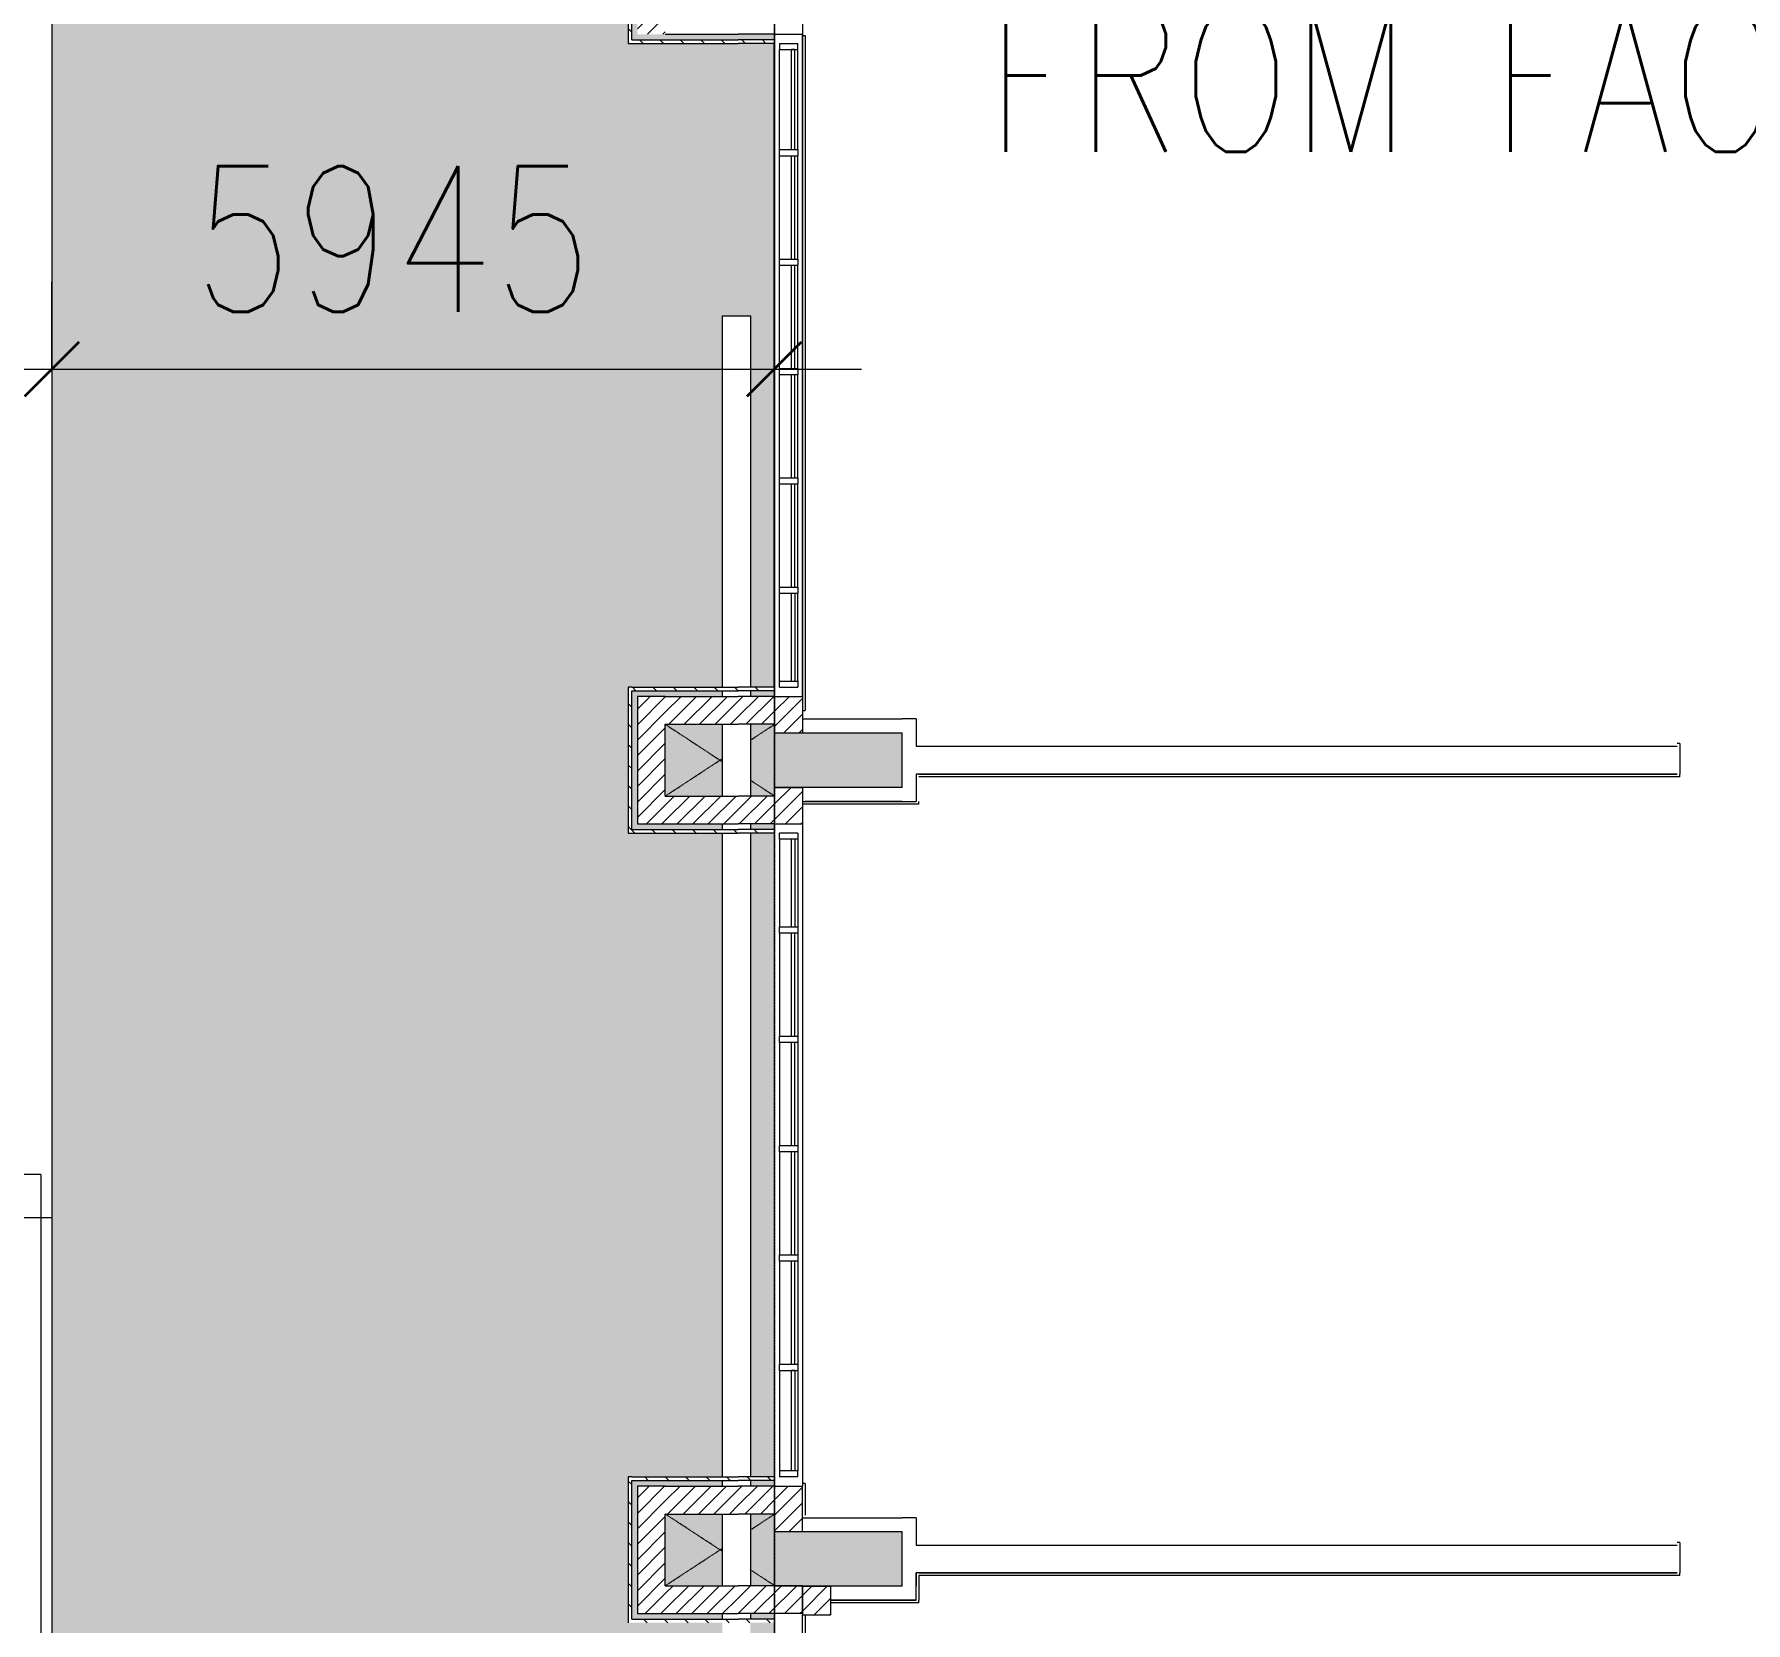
# Model space of a CAD drawing. Header units: millimetres. Extents: x -106145 to 154907, y -84585 to 152038.
# Drawn here: x 83294 to 97384, y 109505 to 122580 of the extents above; entities that cross this region are included whole.
import ezdxf

# ---------------------------------------------------------------- set-up
doc = ezdxf.new("R2010")
doc.units = ezdxf.units.MM
for name, pattern in [('Cut Out Line', [2, 1, -1]), ('Cut Out Line _2_', [2, 1, -1]), ('Hidden', [7.14375, 4.7625, -2.38125])]:
    doc.linetypes.add(name, pattern=pattern)
for name, color, linetype, lineweight in [('A-ANNO-DIMS', 7, 'Continuous', 9), ('A-ANNO-DIMS-300', 7, 'Continuous', 9), ('A-DETL-HDLN', 7, 'Hidden', 5), ('A-FLOR', 7, 'Continuous', 5), ('A-FLOR-PATT', 7, 'Continuous', 5), ('A-GLAZ-CURT', 7, 'Continuous', 5), ('A-GLAZ-CWMG', 7, 'Continuous', 5), ('A-WALL', 7, 'Continuous', 5), ('A-WALL-PATT', 7, 'Continuous', 5), ('S-COLS', 7, 'Continuous', 5)]:
    doc.layers.add(name, color=color, linetype=linetype, lineweight=lineweight)
doc.layers.add('A-DETL', color=7, linetype='Continuous', lineweight=5, true_color=0x00a600)
doc.styles.add('RomanS', font='romans__.ttf', dxfattribs={"width": 0.8, "height": 1200})
doc.dimstyles.new('Diagonal_-_4_mm_RomanS', dxfattribs={"dimscale": 304.8, "dimtxt": 1219.023462, "dimasz": 1.476378, "dimexe": 0.984252, "dimexo": 0.0625, "dimgap": 0.19685, "dimtad": 1, "dimdec": 0, "dimzin": 0, "dimdsep": 46, "dimtxsty": 'RomanS', "dimblk1": 'OBLIQUE', "dimblk2": 'OBLIQUE', "dimsah": 1, "dimcen": 0.09, "dimdle": 2.362205, "dimazin": 0, "dimtfac": 1, "dimtdec": 4, "dimtix": 1, "dimtmove": 0, "dimatfit": 3, "dimfxl": 2.362205, "dimfxlon": 1, "dimtvp": 1, "dimtolj": 1, "dimtzin": 0, "dimarcsym": 2})
doc.dimstyles.new('Diagonal_-_4_mm_RomanS_1', dxfattribs={"dimscale": 304.8, "dimtxt": 1219.023462, "dimasz": 1.476378, "dimexe": 0.984252, "dimexo": 0.0625, "dimgap": 0.19685, "dimtad": 1, "dimdec": 0, "dimzin": 0, "dimdsep": 46, "dimtxsty": 'RomanS', "dimblk1": 'OBLIQUE', "dimblk2": 'OBLIQUE', "dimsah": 1, "dimcen": 0.09, "dimdle": 2.362205, "dimazin": 0, "dimtfac": 1, "dimtdec": 4, "dimtix": 1, "dimtmove": 1, "dimatfit": 3, "dimfxl": 2.362205, "dimfxlon": 1, "dimtvp": 1, "dimtolj": 1, "dimtzin": 0, "dimarcsym": 2})
pattern_1 = [(45, (0, 0), (-63.63961, 63.63961), [])]
pattern_2 = [(315, (0, 0), (84.18955, 84.18955), [])]
pattern_3 = [(315, (0, 0), (84.190255, 84.190255), [])]

# ---------------------------------------------------------------- blocks, each defined once
blk = doc.blocks.new('Walls 12 - Walls 5-13810227-Site Plan -MAIN')
at = {"layer": 'A-WALL-PATT', "true_color": 0xd4d4d4}
h = blk.add_hatch(dxfattribs=at)
h.set_pattern_fill('FP_14', color=254, style=0, pattern_type=2)
h.set_pattern_definition([(45, (0, 0), (-169.70563, 169.70563), [])])
h.paths.add_polyline_path([(102798, 110145), (102799, 110145), (102799, 110255), (102798, 110256)], flags=0)
h.paths.add_polyline_path([(103619, 122879), (103619, 122880), (102799, 122880), (102799, 123330), (102798, 123331), (102798, 122879)], flags=0)
h.paths.add_polyline_path([(103619, 129284), (103619, 129285), (102799, 129285), (102798, 129284)], flags=0)
h.paths.add_polyline_path([(96093, 129284), (97145, 129284), (97144, 129285), (96094, 129285), (96093, 129505)], flags=0)
at = {"layer": 'A-WALL', "color": 254, "lineweight": 18, "true_color": 0xdddddd}
for p, q in [((102798, 129735), (102798, 129284)), ((102799, 129285), (102799, 129735)), ((96094, 129505), (96093, 129505)), ((96093, 129284), (96093, 129505)), ((96094, 129285), (96094, 129505)), ((97144, 129285), (97144, 129505)), ((97144, 129505), (97145, 129505)), ((97145, 129284), (97145, 129505)), ((96093, 129284), (97145, 129284)), ((97144, 129285), (96094, 129285)), ((102798, 129284), (103619, 129284)), ((103619, 129285), (102799, 129285)), ((103619, 129285), (103619, 129284)), ((103619, 123331), (102798, 123331)), ((102798, 123331), (102798, 122879)), ((102799, 122880), (102799, 123330)), ((102799, 123330), (103619, 123330)), ((103619, 123330), (103619, 123331)), ((102798, 122879), (103619, 122879)), ((103619, 122880), (102799, 122880)), ((103619, 122880), (103619, 122879)), ((103619, 110256), (102798, 110256)), ((102798, 110256), (102798, 110145)), ((102799, 110255), (103619, 110255)), ((102799, 110255), (102799, 110145)), ((103619, 110255), (103619, 110256)), ((102798, 110145), (102799, 110145))]:
    blk.add_line(p, q, dxfattribs=at)
blk = doc.blocks.new('System Panel - Glazed-15710486-Site Plan -MAIN')
at = {"layer": 'A-GLAZ-CURT', "color": 254, "lineweight": 9, "true_color": 0xdddddd}
for p, q in [((-413, -25), (413, -25)), ((-413, -50), (-413, -25)), ((413, -50), (-413, -50)), ((413, -50), (413, -25))]:
    blk.add_line(p, q, dxfattribs=at)
blk = doc.blocks.new('System Panel - Glazed-15710439-Site Plan -MAIN')
at = {"layer": 'A-GLAZ-CURT', "color": 254, "lineweight": 9, "true_color": 0xdddddd}
for p, q in [((-425, -24.5), (425, -24.5)), ((-425, -49.5), (-425, -24.5)), ((425, -49.5), (-425, -49.5)), ((425, -49.5), (425, -24.5))]:
    blk.add_line(p, q, dxfattribs=at)
blk = doc.blocks.new('System Panel - Glazed-15710513-Site Plan -MAIN')
at = {"layer": 'A-GLAZ-CURT', "color": 254, "lineweight": 9, "true_color": 0xdddddd}
for p, q in [((-362, -25), (362, -25)), ((-362, -50), (-362, -25)), ((362, -50), (-362, -50)), ((362, -50), (362, -25))]:
    blk.add_line(p, q, dxfattribs=at)
blk = doc.blocks.new('Rectangular Mullion - 50 x 150mm-15710267-Site Plan -MAIN')
at = {"layer": 'A-GLAZ-CWMG', "color": 254, "true_color": 0xdddddd}
for p, q in [((89429, 111580), (89429, 110755)), ((89579, 111580), (89579, 110755))]:
    blk.add_line(p, q, dxfattribs=at)
blk = doc.blocks.new('Rectangular Mullion - 50 x 150mm-15710316-Site Plan -MAIN')
at = {"layer": 'A-GLAZ-CWMG', "color": 254, "true_color": 0xdddddd}
for p, q in [((89429, 114280), (89429, 113430)), ((89579, 114280), (89579, 113430))]:
    blk.add_line(p, q, dxfattribs=at)
blk = doc.blocks.new('Rectangular Mullion - 50 x 150mm-15710317-Site Plan -MAIN')
at = {"layer": 'A-GLAZ-CWMG', "color": 254, "true_color": 0xdddddd}
for p, q in [((89429, 115955), (89429, 115230)), ((89579, 115955), (89579, 115230))]:
    blk.add_line(p, q, dxfattribs=at)
blk = doc.blocks.new('Rectangular Mullion - 50 x 150mm-15606836-Site Plan -MAIN')
at = {"layer": 'A-GLAZ-CWMG', "color": 254, "lineweight": 18, "true_color": 0xdddddd}
for p, q in [((0, 75), (-50, 75)), ((-50, 75), (-50, -75)), ((0, 75), (0, -75)), ((-50, -75), (0, -75))]:
    blk.add_line(p, q, dxfattribs=at)
blk = doc.blocks.new('Rectangular Mullion - 50 x 150mm-15606837-Site Plan -MAIN')
at = {"layer": 'A-GLAZ-CWMG', "color": 254, "lineweight": 18, "true_color": 0xdddddd}
for p, q in [((0, 75), (-50, 75)), ((-50, 75), (-50, -75)), ((0, 75), (0, -75)), ((-50, -75), (0, -75))]:
    blk.add_line(p, q, dxfattribs=at)
blk = doc.blocks.new('Rectangular Mullion - 50 x 150mm-15606833-Site Plan -MAIN')
at = {"layer": 'A-GLAZ-CWMG', "color": 254, "lineweight": 18, "true_color": 0xdddddd}
for p, q in [((25, 75), (-25, 75)), ((-25, 75), (-25, -75)), ((25, 75), (25, -75)), ((-25, -75), (25, -75))]:
    blk.add_line(p, q, dxfattribs=at)
blk = doc.blocks.new('System Panel - Glazed-15680609-Site Plan -MAIN')
at = {"layer": 'A-GLAZ-CURT', "color": 254, "lineweight": 9, "true_color": 0xdddddd}
for p, q in [((-413, 49), (413, 49)), ((-413, 24), (-413, 49)), ((413, 24), (-413, 24)), ((413, 24), (413, 49))]:
    blk.add_line(p, q, dxfattribs=at)
blk = doc.blocks.new('System Panel - Glazed-15680610-Site Plan -MAIN')
at = {"layer": 'A-GLAZ-CURT', "color": 254, "lineweight": 9, "true_color": 0xdddddd}
for p, q in [((-425, 49.5), (425, 49.5)), ((-425, 24.5), (-425, 49.5)), ((425, 24.5), (-425, 24.5)), ((425, 24.5), (425, 49.5))]:
    blk.add_line(p, q, dxfattribs=at)
blk = doc.blocks.new('Rectangular Mullion - 50 x 150mm-V36-Site Plan -MAIN')
at = {"layer": 'A-GLAZ-CWMG', "color": 254, "true_color": 0xdddddd}
for p, q in [((89429, 121630), (89429, 122455)), ((89579, 121630), (89579, 122455))]:
    blk.add_line(p, q, dxfattribs=at)
blk = doc.blocks.new('Rectangular Mullion - 50 x 150mm-15680352-Site Plan -MAIN')
at = {"layer": 'A-GLAZ-CWMG', "color": 254, "true_color": 0xdddddd}
for p, q in [((89429, 120730), (89429, 121580)), ((89579, 120730), (89579, 121580))]:
    blk.add_line(p, q, dxfattribs=at)
blk = doc.blocks.new('Rectangular Mullion - 50 x 150mm-15605376-Site Plan -MAIN')
at = {"layer": 'A-GLAZ-CWMG', "color": 254, "lineweight": 18, "true_color": 0xdddddd}
for p, q in [((0, 75), (-50, 75)), ((-50, 75), (-50, -75)), ((0, 75), (0, -75)), ((-50, -75), (0, -75))]:
    blk.add_line(p, q, dxfattribs=at)
blk = doc.blocks.new('Rectangular Mullion - 50 x 150mm-15605377-Site Plan -MAIN')
at = {"layer": 'A-GLAZ-CWMG', "color": 254, "lineweight": 18, "true_color": 0xdddddd}
for p, q in [((0, 75), (-50, 75)), ((-50, 75), (-50, -75)), ((0, 75), (0, -75)), ((-50, -75), (0, -75))]:
    blk.add_line(p, q, dxfattribs=at)
blk = doc.blocks.new('Rectangular Mullion - 50 x 150mm-15605373-Site Plan -MAIN')
at = {"layer": 'A-GLAZ-CWMG', "color": 254, "lineweight": 18, "true_color": 0xdddddd}
for p, q in [((25, 75), (-25, 75)), ((-25, 75), (-25, -75)), ((25, 75), (25, -75)), ((-25, -75), (25, -75))]:
    blk.add_line(p, q, dxfattribs=at)
blk = doc.blocks.new('System Panel - Glazed-15680611-Site Plan -MAIN')
at = {"layer": 'A-GLAZ-CURT', "color": 254, "lineweight": 9, "true_color": 0xdddddd}
for p, q in [((-362, 50), (362, 50)), ((-362, 25), (-362, 50)), ((362, 25), (-362, 25)), ((362, 25), (362, 50))]:
    blk.add_line(p, q, dxfattribs=at)
blk = doc.blocks.new('Rectangular Mullion - 50 x 150mm-15680453-Site Plan -MAIN')
at = {"layer": 'A-GLAZ-CWMG', "color": 254, "true_color": 0xdddddd}
for p, q in [((89429, 117255), (89429, 117980)), ((89579, 117255), (89579, 117980))]:
    blk.add_line(p, q, dxfattribs=at)
blk = doc.blocks.new('MM-HOSPITAL BLOCK-C_2022_11_01_Facade reworking_rvt-1-Site Plan -MAIN')
at = {"layer": 'A-WALL-PATT', "true_color": 0xaaaaaa}
h = blk.add_hatch(dxfattribs=at)
h.set_pattern_fill('FP_10', color=253, style=0, pattern_type=2)
h.set_pattern_definition(pattern_1)
h.paths.add_polyline_path([(88489, 16605), (88489, 18390), (88259, 18390), (88259, 16605)], flags=0)
h.paths.add_polyline_path([(88259, 25270), (88489, 25270), (88489, 26320), (88259, 26320)], flags=0)
h.paths.add_polyline_path([(88489, 31770), (88489, 32820), (88259, 32820), (88259, 31770)], flags=0)
h.paths.add_polyline_path([(88259, 38270), (88489, 38270), (88489, 39320), (88259, 39320)], flags=0)
h.paths.add_polyline_path([(88489, 44770), (88489, 45820), (88259, 45820), (88259, 44770)], flags=0)
h.paths.add_polyline_path([(88259, 48995), (88489, 48995), (88489, 54012), (88259, 54012), (88259, 52467)], flags=0)
h.paths.add_polyline_path([(88259, 55260), (88489, 55260), (88489, 56210), (88259, 56210), (88259, 56155)], flags=0)
h.paths.add_polyline_path([(88259, 60935), (88489, 60935), (88489, 61985), (88259, 61985), (88259, 61687)], flags=0)
h.paths.add_polyline_path([(88489, 67580), (88489, 68630), (88259, 68630), (88259, 67580)], flags=0)
h.paths.add_polyline_path([(88489, 74425), (88489, 76631), (88259, 76631), (88259, 74425)], flags=0)
h.paths.add_polyline_path([(88259, 77531), (88489, 77531), (88489, 79730), (88259, 79730), (88259, 78283)], flags=0)
h.paths.add_polyline_path([(88259, 83180), (88489, 83180), (88489, 84230), (88259, 84230), (88259, 83814)], flags=0)
h.paths.add_polyline_path([(88489, 92930), (88489, 93980), (88259, 93980), (88259, 92930)], flags=0)
h.paths.add_polyline_path([(88489, 99190), (88489, 99655), (88259, 99655), (88259, 99190)], flags=0)
h.paths.add_polyline_path([(88259, 100855), (88489, 100855), (88489, 104055), (88259, 104055), (88259, 101332)], flags=0)
h.paths.add_polyline_path([(88489, 109580), (88489, 110630), (88259, 110630), (88259, 109580)], flags=0)
h.paths.add_polyline_path([(88259, 116080), (88489, 116080), (88489, 117130), (88259, 117130)], flags=0)
h.paths.add_polyline_path([(88259, 122580), (88489, 122580), (88489, 123630), (88259, 123630)], flags=0)
h.paths.add_polyline_path([(88259, 129080), (88489, 129080), (88489, 130865), (88259, 130865), (88259, 129914)], flags=0)
at = {"layer": 'A-WALL-PATT', "true_color": 0xd4d4d4}
h = blk.add_hatch(dxfattribs=at)
h.set_pattern_fill('FP_16', color=254, style=0, pattern_type=2)
h.set_pattern_definition(pattern_2)
h.paths.add_polyline_path([(88184, 122535), (88214, 122538), (88214, 123705), (88184, 123705), (88184, 122538)], flags=0)
h = blk.add_hatch(dxfattribs=at)
h.set_pattern_fill('FP_16', color=254, style=0, pattern_type=2)
h.set_pattern_definition(pattern_2)
h.paths.add_polyline_path([(88184, 122505), (89089, 122505), (89089, 122535), (88184, 122535)], flags=0)
h = blk.add_hatch(dxfattribs=at)
h.set_pattern_fill('FP_17', color=254, style=0, pattern_type=2)
h.set_pattern_definition(pattern_3)
h.paths.add_polyline_path([(89089, 122505), (89389, 122505), (89389, 122535), (89089, 122535)], flags=0)
h = blk.add_hatch(dxfattribs=at)
h.set_pattern_fill('FP_16', color=254, style=0, pattern_type=2)
h.set_pattern_definition(pattern_2)
h.paths.add_polyline_path([(88214, 116035), (88214, 117205), (88184, 117205), (88184, 116035)], flags=0)
h = blk.add_hatch(dxfattribs=at)
h.set_pattern_fill('FP_16', color=254, style=0, pattern_type=2)
h.set_pattern_definition(pattern_2)
h.paths.add_polyline_path([(88214, 117175), (89089, 117175), (89089, 117205), (88214, 117205)], flags=0)
at = {"layer": 'A-WALL-PATT', "true_color": 0xaaaaaa}
h = blk.add_hatch(dxfattribs=at)
h.set_pattern_fill('FP_10', color=253, style=0, pattern_type=2)
h.set_pattern_definition(pattern_1)
h.paths.add_polyline_path([(89089, 116900), (89089, 117130), (88489, 117130), (88489, 116900), (89074, 116900)], flags=0)
at = {"layer": 'A-WALL-PATT', "true_color": 0xd4d4d4}
h = blk.add_hatch(dxfattribs=at)
h.set_pattern_fill('FP_17', color=254, style=0, pattern_type=2)
h.set_pattern_definition(pattern_3)
h.paths.add_polyline_path([(89089, 117175), (89389, 117175), (89389, 117205), (89089, 117205)], flags=0)
at = {"layer": 'A-WALL-PATT', "true_color": 0xaaaaaa}
h = blk.add_hatch(dxfattribs=at)
h.set_pattern_fill('FP_10', color=253, style=0, pattern_type=2)
h.set_pattern_definition(pattern_1)
h.paths.add_polyline_path([(89389, 116900), (89389, 116900), (89389, 117130), (89089, 117130), (89089, 116900)], flags=0)
h = blk.add_hatch(dxfattribs=at)
h.set_pattern_fill('FP_10', color=253, style=0, pattern_type=2)
h.set_pattern_definition(pattern_1)
h.paths.add_polyline_path([(89619, 116830), (89619, 117130), (89389, 117130), (89389, 116830)], flags=0)
h = blk.add_hatch(dxfattribs=at)
h.set_pattern_fill('FP_10', color=253, style=0, pattern_type=2)
h.set_pattern_definition(pattern_1)
h.paths.add_polyline_path([(88489, 116080), (89089, 116080), (89089, 116310), (88489, 116310)], flags=0)
h = blk.add_hatch(dxfattribs=at)
h.set_pattern_fill('FP_10', color=253, style=0, pattern_type=2)
h.set_pattern_definition(pattern_1)
h.paths.add_polyline_path([(89389, 116080), (89389, 116080), (89389, 116310), (89089, 116310), (89089, 116080)], flags=0)
h = blk.add_hatch(dxfattribs=at)
h.set_pattern_fill('FP_10', color=253, style=0, pattern_type=2)
h.set_pattern_definition(pattern_1)
h.paths.add_polyline_path([(89389, 116080), (89619, 116080), (89619, 116380), (89389, 116380), (89389, 116310)], flags=0)
at = {"layer": 'A-WALL-PATT', "true_color": 0xd4d4d4}
h = blk.add_hatch(dxfattribs=at)
h.set_pattern_fill('FP_16', color=254, style=0, pattern_type=2)
h.set_pattern_definition(pattern_2)
h.paths.add_polyline_path([(89074, 116005), (89089, 116005), (89089, 116035), (88184, 116035), (88184, 116005)], flags=0)
h = blk.add_hatch(dxfattribs=at)
h.set_pattern_fill('FP_17', color=254, style=0, pattern_type=2)
h.set_pattern_definition(pattern_3)
h.paths.add_polyline_path([(89089, 116005), (89389, 116005), (89389, 116035), (89089, 116035)], flags=0)
h = blk.add_hatch(dxfattribs=at)
h.set_pattern_fill('FP_16', color=254, style=0, pattern_type=2)
h.set_pattern_definition(pattern_2)
h.paths.add_polyline_path([(88214, 109535), (88214, 110705), (88184, 110705), (88184, 109535)], flags=0)
h = blk.add_hatch(dxfattribs=at)
h.set_pattern_fill('FP_16', color=254, style=0, pattern_type=2)
h.set_pattern_definition(pattern_2)
h.paths.add_polyline_path([(88214, 110675), (89089, 110675), (89089, 110705), (88214, 110705)], flags=0)
at = {"layer": 'A-WALL-PATT', "true_color": 0xaaaaaa}
h = blk.add_hatch(dxfattribs=at)
h.set_pattern_fill('FP_10', color=253, style=0, pattern_type=2)
h.set_pattern_definition(pattern_1)
h.paths.add_polyline_path([(89074, 110400), (89089, 110400), (89089, 110630), (88489, 110630), (88489, 110400)], flags=0)
at = {"layer": 'A-WALL-PATT', "true_color": 0xd4d4d4}
h = blk.add_hatch(dxfattribs=at)
h.set_pattern_fill('FP_17', color=254, style=0, pattern_type=2)
h.set_pattern_definition(pattern_3)
h.paths.add_polyline_path([(89389, 110675), (89389, 110675), (89389, 110705), (89089, 110705), (89089, 110675)], flags=0)
at = {"layer": 'A-WALL-PATT', "true_color": 0xaaaaaa}
h = blk.add_hatch(dxfattribs=at)
h.set_pattern_fill('FP_10', color=253, style=0, pattern_type=2)
h.set_pattern_definition(pattern_1)
h.paths.add_polyline_path([(89389, 110400), (89389, 110400), (89389, 110630), (89089, 110630), (89089, 110400)], flags=0)
h = blk.add_hatch(dxfattribs=at)
h.set_pattern_fill('FP_10', color=253, style=0, pattern_type=2)
h.set_pattern_definition(pattern_1)
h.paths.add_polyline_path([(89619, 110255), (89619, 110630), (89389, 110630), (89389, 110255)], flags=0)
h = blk.add_hatch(dxfattribs=at)
h.set_pattern_fill('FP_10', color=253, style=0, pattern_type=2)
h.set_pattern_definition(pattern_1)
h.paths.add_polyline_path([(88489, 109580), (89089, 109580), (89089, 109810), (88489, 109810)], flags=0)
h = blk.add_hatch(dxfattribs=at)
h.set_pattern_fill('FP_10', color=253, style=0, pattern_type=2)
h.set_pattern_definition(pattern_1)
h.paths.add_polyline_path([(89389, 109580), (89619, 109580), (89619, 109810), (89089, 109810), (89089, 109580)], flags=0)
h = blk.add_hatch(dxfattribs=at)
h.set_pattern_fill('FP_10', color=253, style=0, pattern_type=2)
h.set_pattern_definition(pattern_1)
h.paths.add_polyline_path([(89849, 109570), (89849, 109805), (89619, 109805), (89619, 109570)], flags=0)
at = {"layer": 'A-WALL-PATT', "true_color": 0xd4d4d4}
h = blk.add_hatch(dxfattribs=at)
h.set_pattern_fill('FP_16', color=254, style=0, pattern_type=2)
h.set_pattern_definition(pattern_2)
h.paths.add_polyline_path([(89074, 109505), (89089, 109505), (89089, 109535), (88184, 109535), (88184, 109505)], flags=0)
h = blk.add_hatch(dxfattribs=at)
h.set_pattern_fill('FP_17', color=254, style=0, pattern_type=2)
h.set_pattern_definition(pattern_3)
h.paths.add_polyline_path([(89089, 109505), (89389, 109505), (89389, 109535), (89089, 109535)], flags=0)
at = {"layer": 'S-COLS', "true_color": 0xd4d4d4}
for points in [[(90439, 116380), (90439, 116830), (89389, 116830), (89389, 116380)], [(90439, 109805), (90439, 110255), (89389, 110255), (89389, 109805)]]:
    blk.add_hatch(color=254, dxfattribs=at).paths.add_polyline_path(points, flags=0)
at = {"layer": 'A-DETL', "color": 254, "linetype": 'Cut Out Line', "true_color": 0xd4d4d4}
for p, q in [((88489, 116900), (88959, 116592)), ((89189, 116769), (89389, 116900)), ((88489, 116310), (88959, 116618)), ((89189, 116441), (89389, 116310)), ((88959, 110092), (88489, 110400)), ((89189, 110269), (89389, 110400)), ((88489, 109810), (88959, 110118)), ((89389, 109810), (89189, 109941))]:
    blk.add_line(p, q, dxfattribs=at)
at = {"layer": 'A-WALL', "color": 253, "lineweight": 18, "true_color": 0xaaaaaa}
for p, q in [((88184, 123705), (88184, 122535)), ((88214, 122535), (88214, 123675)), ((88184, 122535), (88184, 122505)), ((88184, 122505), (89089, 122505)), ((88214, 122535), (89089, 122535)), ((88489, 122580), (89089, 122580)), ((89389, 122580), (89089, 122580)), ((89389, 122535), (89089, 122535)), ((89389, 122505), (89089, 122505)), ((88214, 117205), (88184, 117205)), ((88184, 117205), (88184, 116035)), ((88214, 117205), (89089, 117205)), ((88214, 116035), (88214, 117175)), ((88214, 117175), (89089, 117175)), ((88489, 117130), (88259, 117130)), ((88259, 117130), (88259, 116080)), ((88489, 117130), (89089, 117130)), ((89389, 117205), (89089, 117205)), ((89389, 117175), (89089, 117175)), ((89389, 117130), (89089, 117130)), ((88489, 116310), (88489, 116900)), ((88489, 116900), (89089, 116900)), ((89389, 116900), (89089, 116900)), ((88489, 116310), (89089, 116310)), ((89389, 116310), (89089, 116310)), ((88184, 116035), (88184, 116005)), ((88184, 116005), (89089, 116005)), ((88214, 116035), (89089, 116035)), ((88259, 116080), (88489, 116080)), ((88489, 116080), (89089, 116080)), ((89389, 116080), (89089, 116080)), ((89389, 116035), (89089, 116035)), ((89389, 116005), (89089, 116005)), ((88214, 110705), (88184, 110705)), ((88184, 110705), (88184, 109535)), ((88214, 110705), (89089, 110705)), ((88214, 109535), (88214, 110675)), ((88214, 110675), (89089, 110675)), ((88489, 110630), (88259, 110630)), ((88259, 110630), (88259, 109580)), ((88489, 110630), (89089, 110630)), ((89389, 110705), (89089, 110705)), ((89389, 110675), (89089, 110675)), ((89389, 110630), (89089, 110630)), ((88489, 109810), (88489, 110400)), ((88489, 110400), (89089, 110400)), ((89389, 110400), (89089, 110400)), ((88489, 109810), (89089, 109810)), ((89389, 109810), (89089, 109810)), ((88184, 109535), (88184, 109505)), ((88214, 109535), (89089, 109535)), ((88259, 109580), (88489, 109580)), ((88489, 109580), (89089, 109580)), ((89389, 109580), (89089, 109580)), ((89389, 109535), (89089, 109535))]:
    blk.add_line(p, q, dxfattribs=at)
at = {"layer": 'A-WALL', "color": 254, "lineweight": 18, "true_color": 0xdddddd}
for p, q in [((89619, 122880), (89619, 122580)), ((89389, 122580), (89619, 122580)), ((89389, 122535), (89389, 122505)), ((89389, 117205), (89389, 117175)), ((89389, 117130), (89619, 117130)), ((89619, 117130), (89619, 116830)), ((89389, 116900), (89389, 116830)), ((89389, 116830), (89619, 116830)), ((89389, 116380), (89389, 116310)), ((89389, 116380), (89619, 116380)), ((89619, 116380), (89619, 116080)), ((89389, 116080), (89619, 116080)), ((89389, 116035), (89389, 116005)), ((89389, 110705), (89389, 110675)), ((89389, 110630), (89619, 110630)), ((89619, 110255), (89619, 110630)), ((89389, 110400), (89389, 110255)), ((89389, 110255), (89619, 110255)), ((89619, 109810), (89389, 109810)), ((89619, 109580), (89619, 109810)), ((89619, 109805), (89619, 109570)), ((89619, 109805), (89849, 109805)), ((89849, 109805), (89849, 109570)), ((89619, 109580), (89389, 109580)), ((89389, 109535), (89389, 109505)), ((89619, 109570), (89849, 109570))]:
    blk.add_line(p, q, dxfattribs=at)
at = {"layer": 'A-WALL', "color": 253, "true_color": 0xaaaaaa}
blk.add_line((89384, 117205), (89384, 122505), dxfattribs=at)
at = {"layer": 'A-WALL', "color": 254, "true_color": 0xdddddd}
for p, q in [((89389, 122538), (89389, 122580)), ((89389, 122505), (89389, 117205)), ((89389, 117205), (89389, 122505)), ((89619, 122580), (89619, 117130)), ((89619, 117130), (89619, 122570)), ((89619, 122570), (89640, 122570)), ((89640, 122570), (89640, 117015)), ((89389, 117130), (89389, 117175)), ((89389, 116900), (89389, 117130)), ((89389, 117130), (89389, 116900)), ((89619, 117015), (89640, 117015)), ((89619, 116945), (90439, 116945)), ((90554, 116945), (90439, 116945)), ((90554, 116945), (90554, 116720)), ((90554, 116720), (96819, 116720)), ((96840, 116741), (96819, 116741)), ((96840, 116741), (96840, 116490)), ((96819, 116490), (90554, 116490)), ((90554, 116490), (90554, 116265)), ((90575, 116490), (96819, 116490)), ((96840, 116469), (90575, 116469)), ((96840, 116469), (96840, 116490)), ((89619, 116265), (90554, 116265)), ((90575, 116244), (89619, 116244)), ((90439, 116265), (89640, 116265)), ((90439, 116265), (90554, 116265)), ((90575, 116244), (90575, 116265)), ((89389, 116035), (89389, 116080)), ((89389, 110705), (89389, 116005)), ((89619, 116080), (89619, 110630)), ((89389, 110630), (89389, 110675)), ((89640, 110651), (89619, 110651)), ((89640, 110651), (89640, 110391)), ((89619, 110370), (90439, 110370)), ((90554, 110370), (90439, 110370)), ((90554, 110370), (90554, 110145)), ((90554, 110145), (96819, 110145)), ((96840, 110166), (96819, 110166)), ((96840, 110166), (96840, 109915)), ((96819, 109915), (90554, 109915)), ((90554, 109915), (90554, 109805)), ((90554, 109690), (90554, 109915)), ((90575, 109915), (90554, 109915)), ((90575, 109915), (96819, 109915)), ((96840, 109894), (96840, 109915)), ((90554, 109690), (90554, 109805)), ((90575, 109894), (90575, 109690)), ((96840, 109894), (90575, 109894)), ((90554, 109690), (89849, 109690)), ((89849, 109690), (90554, 109690)), ((90575, 109669), (89849, 109669)), ((90575, 109669), (90575, 109690)), ((89619, 106426), (89619, 109570)), ((89640, 109570), (89640, 106426))]:
    blk.add_line(p, q, dxfattribs=at)
at = {"layer": 'S-COLS', "color": 254, "true_color": 0xdddddd}
for p, q in [((89389, 116380), (89389, 116830)), ((89389, 116830), (90439, 116830)), ((90439, 116380), (90439, 116830)), ((90439, 116380), (89389, 116380)), ((89389, 109805), (89389, 110255)), ((89389, 110255), (90439, 110255)), ((90439, 109805), (90439, 110255)), ((90439, 109805), (89389, 109805))]:
    blk.add_line(p, q, dxfattribs=at)
at = {"color": 253, "lineweight": 5, "true_color": 0xaaaaaa}
for name, p in [('Walls 12 - Walls 5-13810227-Site Plan -MAIN', (0, 0)), ('Rectangular Mullion - 50 x 150mm-V36-Site Plan -MAIN', (0, 0)), ('Rectangular Mullion - 50 x 150mm-15680352-Site Plan -MAIN', (0, 0)), ('Rectangular Mullion - 50 x 150mm-15680352-Site Plan -MAIN', (0, -900)), ('Rectangular Mullion - 50 x 150mm-15680352-Site Plan -MAIN', (0, -1800)), ('Rectangular Mullion - 50 x 150mm-15680352-Site Plan -MAIN', (0, -2700)), ('Rectangular Mullion - 50 x 150mm-15680453-Site Plan -MAIN', (0, 0)), ('Rectangular Mullion - 50 x 150mm-15710317-Site Plan -MAIN', (0, 0)), ('Rectangular Mullion - 50 x 150mm-15710316-Site Plan -MAIN', (0, 900)), ('Rectangular Mullion - 50 x 150mm-15710316-Site Plan -MAIN', (0, 0)), ('Rectangular Mullion - 50 x 150mm-15710316-Site Plan -MAIN', (0, -900)), ('Rectangular Mullion - 50 x 150mm-15710316-Site Plan -MAIN', (0, -1800)), ('Rectangular Mullion - 50 x 150mm-15710267-Site Plan -MAIN', (0, 0))]:
    blk.add_blockref(name, p, dxfattribs=at)
for name, p, rotation in [('Rectangular Mullion - 50 x 150mm-15605377-Site Plan -MAIN', (89504, 122505), 89.9999999999995), ('System Panel - Glazed-15680609-Site Plan -MAIN', (89504, 122043), 269.9999999999995), ('System Panel - Glazed-15680610-Site Plan -MAIN', (89504, 121155), 269.9999999999995), ('System Panel - Glazed-15680610-Site Plan -MAIN', (89504, 120255), 269.9999999999995), ('System Panel - Glazed-15680610-Site Plan -MAIN', (89504, 119355), 269.9999999999995), ('System Panel - Glazed-15680610-Site Plan -MAIN', (89504, 118455), 269.9999999999995), ('System Panel - Glazed-15680611-Site Plan -MAIN', (89504, 117618), 269.9999999999995), ('System Panel - Glazed-15710513-Site Plan -MAIN', (89504, 115593), 89.99999999999962), ('System Panel - Glazed-15710439-Site Plan -MAIN', (89504, 114755), 89.99999999999962), ('System Panel - Glazed-15710439-Site Plan -MAIN', (89504, 113855), 89.99999999999962), ('System Panel - Glazed-15710439-Site Plan -MAIN', (89504, 112955), 89.99999999999962), ('System Panel - Glazed-15710439-Site Plan -MAIN', (89504, 112055), 89.99999999999962), ('System Panel - Glazed-15710486-Site Plan -MAIN', (89504, 111168), 89.99999999999962), ('Rectangular Mullion - 50 x 150mm-15606837-Site Plan -MAIN', (89504, 110705), 269.9999999999996)]:
    blk.add_blockref(name, p, dxfattribs=dict(at, rotation=rotation))
at = {"color": 253, "lineweight": 5, "true_color": 0xaaaaaa, "extrusion": (0, 0, -1)}
for name, p, rotation in [('Rectangular Mullion - 50 x 150mm-15605373-Site Plan -MAIN', (-89504, 121605), 270.0000000000005), ('Rectangular Mullion - 50 x 150mm-15605373-Site Plan -MAIN', (-89504, 120705), 270.0000000000005), ('Rectangular Mullion - 50 x 150mm-15605373-Site Plan -MAIN', (-89504, 119805), 270.0000000000005), ('Rectangular Mullion - 50 x 150mm-15605373-Site Plan -MAIN', (-89504, 118905), 270.0000000000005), ('Rectangular Mullion - 50 x 150mm-15605373-Site Plan -MAIN', (-89504, 118005), 270.0000000000005), ('Rectangular Mullion - 50 x 150mm-15605376-Site Plan -MAIN', (-89504, 117205), 270.0000000000005), ('Rectangular Mullion - 50 x 150mm-15606836-Site Plan -MAIN', (-89504, 116005), 90.00000000000038), ('Rectangular Mullion - 50 x 150mm-15606833-Site Plan -MAIN', (-89504, 115205), 90.00000000000038), ('Rectangular Mullion - 50 x 150mm-15606833-Site Plan -MAIN', (-89504, 114305), 90.00000000000038), ('Rectangular Mullion - 50 x 150mm-15606833-Site Plan -MAIN', (-89504, 113405), 90.00000000000038), ('Rectangular Mullion - 50 x 150mm-15606833-Site Plan -MAIN', (-89504, 112505), 90.00000000000038), ('Rectangular Mullion - 50 x 150mm-15606833-Site Plan -MAIN', (-89504, 111605), 90.00000000000038)]:
    blk.add_blockref(name, p, dxfattribs=dict(at, rotation=rotation))
blk = doc.blocks.new('MMU_ AMBALA_PODIUM_2022_11_02_CENTRAL_rvt-1-Site Plan -MAIN')
at = {"layer": 'A-WALL', "color": 253, "true_color": 0xaaaaaa}
for p, q in [((88959, 117205), (88959, 120263)), ((88959, 120263), (89189, 120263)), ((89189, 120263), (89189, 117205)), ((88959, 117130), (88959, 117175)), ((89189, 117175), (89189, 117130)), ((88959, 116310), (88959, 116900)), ((89189, 116900), (89189, 116310)), ((88959, 116035), (88959, 116080)), ((88959, 110705), (88959, 116005)), ((89189, 116080), (89189, 116035)), ((89189, 116005), (89189, 110705)), ((83349, 113196), (83119, 113196)), ((83349, 113196), (83349, 89763)), ((88959, 110630), (88959, 110675)), ((89189, 110675), (89189, 110630)), ((88959, 109810), (88959, 110400)), ((89189, 110400), (89189, 109810)), ((88959, 109535), (88959, 109580)), ((89189, 109580), (89189, 109535))]:
    blk.add_line(p, q, dxfattribs=at)
blk = doc.blocks.new('DIMBLOCK12-Site Plan -MAIN')
at = {"layer": 'A-ANNO-DIMS-300', "transparency": 16777216}
for p, q in [((83439, 127001), (83439, 125981)), ((83439, 126281), (83439, 127001)), ((89389, 127001), (89389, 125981)), ((89389, 126281), (89389, 127001)), ((82719, 126281), (90109, 126281))]:
    blk.add_line(p, q, dxfattribs=at)
at = {"layer": 'A-ANNO-DIMS-300', "lineweight": 35, "transparency": 16777216}
for p, q in [((83439, 126281), (83664, 126506)), ((89389, 126281), (89614, 126506)), ((83439, 126281), (83214, 126056)), ((89389, 126281), (89164, 126056))]:
    blk.add_line(p, q, dxfattribs=at)
at = {"layer": 'A-ANNO-DIMS-300', "transparency": 16777216}
blk.add_ellipse((98953, 126281), major_axis=(12539, 0), ratio=0.248375, start_param=3.141593, end_param=4.712389, dxfattribs=at)
at = {"layer": 'A-ANNO-DIMS-300', "color": 0, "transparency": 16777216, "char_height": 1200, "attachment_point": 1, "line_spacing_factor": 0.983083, "style": 'RomanS'}
for s, insert, width in [('5950', (98953, 124780), 4341.3), ('FROM FACE OF COL. T-1', (91128, 122813), 23122.12)]:
    blk.add_mtext(s, dxfattribs=dict(at, insert=insert, width=width))
blk = doc.blocks.new('_Oblique')
at = {"color": 0, "linetype": 'ByBlock', "lineweight": -2}
blk.add_line((-0.5, -0.5), (0.5, 0.5), dxfattribs=at)
blk = doc.blocks.new('DIMBLOCK35-Site Plan -MAIN')
at = {"layer": 'A-ANNO-DIMS-300', "transparency": 16777216}
for p, q in [((83439, 120542), (83439, 119522)), ((83439, 119822), (83439, 120542)), ((89384, 120542), (89384, 119522)), ((89384, 119822), (89384, 120542)), ((82719, 119822), (90104, 119822))]:
    blk.add_line(p, q, dxfattribs=at)
at = {"layer": 'A-ANNO-DIMS-300', "lineweight": 35, "transparency": 16777216}
for p, q in [((83439, 119822), (83664, 120047)), ((89384, 119822), (89609, 120047)), ((83439, 119822), (83214, 119597)), ((89384, 119822), (89159, 119597))]:
    blk.add_line(p, q, dxfattribs=at)
at = {"layer": 'A-ANNO-DIMS-300', "color": 0, "transparency": 16777216, "insert": (84602, 121495), "char_height": 1200, "width": 4341.3, "attachment_point": 1, "line_spacing_factor": 0.983083, "style": 'RomanS'}
blk.add_mtext('5945', dxfattribs=at)

msp = doc.modelspace()

# ---------------------------------------------------------------- hatches: boundary and pattern name
at = {"layer": 'A-FLOR-PATT', "true_color": 0xf7f7f7, "transparency": 33554509}
h = msp.add_hatch(color=7, dxfattribs=at)
h.paths.add_polyline_path([(129686.08, 103066.33), (137624.24, 103662.02), (137505.89, 105234.37), (137376.86, 106791.55), (137217.21, 108540.28), (137054.88, 110174.41), (136881.72, 111788.71), (136697.74, 113386.61), (136502.95, 114970.69), (136297.37, 116542.97), (136124.77, 117800.71), (135890.61, 119415.44), (135644.8, 121021.67), (135387.37, 122620.23), (135118.33, 124211.77), (134837.69, 125796.85), (134636.6, 126910.34), (133737.42, 135494.66), (133713.9, 135785.72), (133702.53, 136077.56), (133703.36, 136369.62), (133716.36, 136661.38), (133741.52, 136952.29), (133786.83, 137289.36), (133828.04, 137529.44), (133889.22, 137814.61), (133980.79, 138158.42), (134046.74, 138375.51), (134169.95, 138718.95), (134257.28, 138936.94), (134368.06, 139185.57), (134498.25, 139447.7), (134639.52, 139704.56), (134791.42, 139955.27), (134953.69, 140199.4), (135126.03, 140436.53), (135308.15, 140666.23), (135551.77, 140943.51), (135747.24, 141147.59), (135951.84, 141344.59), (136165.2, 141533.92), (136386.93, 141715.03), (136633.63, 141899.27), (136853.85, 142050.72), (137098.17, 142204.44), (137382.8, 142365.81), (137606.29, 142481.73), (137869.15, 142604.66), (138137.23, 142716.71), (138421.12, 142821.25), (138687.09, 142907.24), (138967.84, 142985.29), (139251.8, 143051.62), (139538.42, 143106.09), (139827.19, 143148.58), (140117.58, 143179), (140409.04, 143197.29), (140701.04, 143203.41), (142107.18, 143203.41), (141478.39, 149203.41), (124780.44, 149201.24), (124190.09, 149197.28), (123277.34, 149178.9), (122364.92, 149148.26), (121453, 149105.38), (120541.73, 149050.26), (119631.28, 148982.91), (118721.82, 148903.34), (117813.51, 148811.57), (116906.51, 148707.61), (116000.99, 148591.49), (115097.11, 148463.22), (114195.04, 148322.83), (113294.93, 148170.34), (112178.08, 147962.62), (111501.26, 147829.17), (110608.02, 147640.56), (109717.39, 147439.98), (108829.54, 147227.45), (107944.62, 147003.03), (107062.79, 146766.74), (106184.22, 146518.64), (105309.05, 146258.77), (104437.46, 145987.16), (103569.58, 145703.89), (102705.59, 145408.98), (101845.64, 145102.51), (100989.87, 144784.51), (100138.46, 144455.06), (99291.54, 144114.2), (98449.28, 143762.01), (97611.82, 143398.54), (96779.31, 143023.86), (95951.91, 142638.04), (95129.77, 142241.14), (94313.02, 141833.24), (93501.83, 141414.42), (92696.33, 140984.74), (91896.68, 140544.29), (91037.48, 140055.3), (80338.75, 133878.39), (83438.75, 128509.03), (80888.75, 127036.79), (81014.92, 127102.75), (81146.18, 127157.92), (81281.58, 127201.92), (81420.2, 127234.43), (81561.05, 127255.23), (81722.37, 127263.77), (81845.49, 127261.19), (81987.09, 127246.31), (82126.95, 127219.63), (82264.08, 127181.34), (82428.85, 127116.97), (82547.1, 127059.11), (82680.23, 126978.65), (82773.47, 126912.94), (82876.27, 126827.89), (82978, 126728.28), (83071.03, 126620.5), (83154.71, 126505.31), (83228.47, 126383.53), (83303.82, 126225.58), (83351.65, 126098.91), (83389.18, 125969.24), (83416.44, 125836.22), (83433.03, 125700.95), (83438.75, 125564.54), (83438.75, 107463.06), (88958.74, 107463.06), (88958.74, 109505.05), (88183.75, 109505.05), (88183.75, 110705.05), (88958.74, 110705.05), (88958.74, 116005.05), (88183.75, 116005.05), (88183.75, 117205.05), (88958.74, 117205.05), (88958.74, 120263.05), (89188.74, 120263.05), (89188.74, 117205.05), (89388.73, 117205.05), (89388.73, 122505.05), (88183.75, 122505.05), (88183.75, 123705.05), (89388.73, 123705.05), (89388.16, 129005.05), (88183.75, 129005.05), (88183.75, 130940.05), (89388.75, 130940.05), (89388.75, 132092.69), (89563.67, 132138.07), (89741.33, 132171.2), (89920.85, 132191.9), (90101.38, 132200.08), (90282.05, 132195.7), (90461.97, 132178.78), (90640.28, 132149.41), (90816.12, 132107.72), (90988.64, 132053.91), (91174.14, 131980.16), (91320.41, 131911.06), (91478.05, 131822.7), (91629.17, 131723.6), (91773.04, 131614.25), (91908.97, 131495.16), (92036.3, 131366.92), (92154.42, 131230.15), (92262.75, 131085.5), (92360.77, 130933.68), (92448, 130775.41), (92524.03, 130611.47), (92588.49, 130442.64), (92641.07, 130269.74), (92681.51, 130093.61), (92709.75, 129913.51), (92722.64, 129765.05), (95078.75, 129765.05), (95078.75, 130940.05), (97418.75, 130940.05), (97418.75, 129765.05), (105198.75, 129765.05), (105198.75, 130460.05), (105243.75, 130460.05), (105243.75, 129765.05), (106653.75, 129765.05), (106653.75, 130460.05), (106698.75, 130460.05), (106698.75, 129765.05), (106929.44, 129765.05), (106927.92, 131391.15), (106933.89, 131530.69), (106952, 131669.18), (106982.12, 131805.55), (107024.02, 131938.79), (107077.38, 132067.86), (107141.78, 132191.78), (107216.76, 132309.62), (107301.72, 132420.47), (107396.02, 132523.49), (107498.95, 132617.89), (107609.73, 132702.96), (107727.49, 132778.04), (107851.36, 132842.56), (107980.38, 132896.04), (108113.57, 132938.06), (108249.92, 132968.31), (108388.39, 132986.55), (108527.92, 132992.65), (121107.39, 132992.65), (121342.58, 132986.5), (121577.12, 132968.06), (121810.38, 132937.4), (122041.71, 132894.58), (122270.5, 132839.73), (122546.45, 132755.2), (122717.91, 132694.58), (122935.31, 132604.66), (123147.72, 132503.51), (123354.56, 132391.39), (123555.25, 132268.62), (123749.25, 132135.53), (123936.03, 131992.48), (124115.07, 131839.86), (124285.9, 131678.09), (124448.04, 131507.62), (124601.04, 131328.91), (124780.44, 131090.31), (124878.02, 130948.73), (125018.02, 130717.49), (125113.8, 130541.72), (125215.41, 130329.53), (125305.8, 130112.32), (125384.71, 129890.69), (125451.93, 129665.23), (125516.28, 129394.59), (127048.02, 122254.73), (127372.31, 120589.09), (127614.47, 119283.55), (127844.65, 117981.61), (128062.85, 116684.32), (128303.94, 115161.8), (128468.5, 114071.85), (128663.09, 112701.23), (128845.6, 111328.95), (129016, 109955.11), (129174.29, 108579.82), (129320.46, 107203.19), (129454.48, 105825.33), (129604.05, 104098.02), (129684.06, 103091.73)], flags=0)
h.paths.add_polyline_path([(89188.75, 106735.01), (89388.73, 106735.07), (89388.73, 109505.05), (89188.74, 109505.05), (89188.75, 106763.06)], flags=0)
h.paths.add_polyline_path([(88488.75, 109535.05), (88958.74, 109535.05), (88958.74, 109580.05), (88258.75, 109580.05), (88258.75, 110630.05), (88958.74, 110630.05), (88958.74, 110675.05), (88213.75, 110675.05), (88213.75, 109535.05), (88258.75, 109535.05)], flags=0)
h.paths.add_polyline_path([(89188.74, 109535.05), (89388.73, 109535.05), (89388.73, 109580.05), (89188.74, 109580.05)], flags=0)
h.paths.add_polyline_path([(89188.74, 109810.05), (89388.73, 109810.05), (89388.73, 110400.05), (89188.74, 110400.05), (89188.74, 110200.04)], flags=0)
h.paths.add_polyline_path([(88958.74, 109810.05), (88958.74, 110400.05), (88488.75, 110400.05), (88488.75, 109810.05)], flags=0)
h.paths.add_polyline_path([(89188.74, 110630.05), (89388.73, 110630.05), (89388.73, 110675.05), (89188.74, 110675.05)], flags=0)
h.paths.add_polyline_path([(89388.73, 110705.05), (89388.73, 116005.05), (89188.74, 116005.05), (89188.74, 110705.05)], flags=0)
h.paths.add_polyline_path([(88213.75, 116035.05), (88958.74, 116035.05), (88958.74, 116080.05), (88258.75, 116080.05), (88258.75, 117130.05), (88958.74, 117130.05), (88958.74, 117175.05), (88213.75, 117175.05), (88213.75, 116080.05)], flags=0)
h.paths.add_polyline_path([(89388.73, 116035.05), (89388.73, 116080.05), (89188.74, 116080.05), (89188.74, 116035.05)], flags=0)
h.paths.add_polyline_path([(89188.74, 116310.05), (89388.73, 116310.05), (89388.73, 116900.05), (89188.74, 116900.05), (89188.74, 116380.05)], flags=0)
h.paths.add_polyline_path([(88958.74, 116310.05), (88958.74, 116900.05), (88488.75, 116900.05), (88488.75, 116310.05)], flags=0)
h.paths.add_polyline_path([(89388.73, 117130.05), (89388.73, 117175.05), (89188.74, 117175.05), (89188.74, 117130.05)], flags=0)
h.paths.add_polyline_path([(131619.99, 120399.59), (130179.55, 127586.28), (129444.95, 127439.04), (130161.63, 129074.3), (131453.14, 127841.55), (130718.55, 127694.31), (132158.99, 120507.63)], flags=0)
h.paths.add_polyline_path([(89388.73, 122535.05), (89388.73, 122580.05), (88258.75, 122580.05), (88258.75, 123630.05), (89388.73, 123630.05), (89388.73, 123675.05), (88213.75, 123675.05), (88213.75, 122535.05), (89188.74, 122535.05)], flags=0)
h.paths.add_polyline_path([(89388.73, 122810.05), (89388.73, 123400.05), (88488.75, 123400.05), (88488.75, 122810.05), (89088.75, 122810.05)], flags=0)
h.paths.add_polyline_path([(88213.75, 129035.05), (89388.73, 129035.05), (89388.31, 129080.05), (88258.75, 129080.05), (88258.75, 130865.03), (89388.75, 130865.03), (89388.75, 130910.05), (88213.75, 130910.05), (88213.75, 129080.05)], flags=0)
h.paths.add_polyline_path([(89388.73, 129286.16), (89388.73, 129735.02), (89388.73, 129735.04), (89388.75, 129735.05), (89388.75, 130635.03), (88488.75, 130635.03), (88488.75, 129310.05), (89388.31, 129310.05)], flags=0)
h.paths.add_polyline_path([(97383.75, 129735.05), (97383.75, 129765.05), (97388.75, 129765.05), (97388.75, 130910.05), (95108.75, 130910.05), (95108.75, 129765.05), (95153.75, 129765.05), (95153.75, 130865.03), (97343.75, 130865.03), (97343.75, 129735.05)], flags=0)
h.paths.add_polyline_path([(95383.75, 129735.05), (97113.75, 129735.05), (97113.75, 130635.03), (95383.75, 130635.03), (95383.75, 129765.05)], flags=0)
h.paths.add_polyline_path([(112868.46, 140019.6), (111405.94, 141043.67), (112868.46, 142067.74), (112868.46, 141318.53), (120198.09, 141318.53), (120198.09, 140768.81), (112868.46, 140768.81)], flags=0)
h = msp.add_hatch(color=7, dxfattribs=at)
h.paths.add_polyline_path([(89388.73, 106735.01), (89388.75, 106735.01), (89388.73, 106735.07)], flags=0)
h.paths.add_polyline_path([(89388.73, 109810.05), (89388.75, 109810.05), (89388.73, 110255.05)], flags=0)
h.paths.add_polyline_path([(89388.73, 110630.05), (89388.75, 110630.05), (89388.73, 110675.05)], flags=0)
h.paths.add_polyline_path([(89388.73, 110705.05), (89388.75, 110705.05), (89388.73, 111473.87)], flags=0)
h.paths.add_polyline_path([(89388.73, 116035.05), (89388.75, 116035.05), (89388.73, 116080.05)], flags=0)
h.paths.add_polyline_path([(89388.73, 117130.05), (89388.75, 117130.05), (89388.73, 117175.05)], flags=0)
h.paths.add_polyline_path([(89388.73, 117205.05), (89388.75, 117205.05), (89388.73, 118849.73)], flags=0)
h.paths.add_polyline_path([(89388.73, 122810.05), (89388.75, 122810.05), (89388.73, 122880.05)], flags=0)
h.paths.add_polyline_path([(89388.73, 123630.05), (89388.75, 123630.05), (89388.73, 123675.05)], flags=0)
h.paths.add_polyline_path([(89388.73, 123705.05), (89388.75, 123705.05), (89388.73, 126225.58)], flags=0)

# ---------------------------------------------------------------- linework, layer by layer
at = {"layer": 'A-DETL', "color": 8, "linetype": 'Cut Out Line _2_', "true_color": 0x808080}
msp.add_line((89388.73, 129735.05), (89388.73, 74076.99), dxfattribs=at)
at = {"layer": 'A-DETL-HDLN', "color": 253, "true_color": 0x999999}
msp.add_line((89388.75, 85735.05), (89388.75, 129735.05), dxfattribs=at)
at = {"layer": 'A-FLOR'}
msp.add_line((83438.75, 112838.12), (83438.75, 107463.06), dxfattribs=at)
at = {"layer": 'A-FLOR', "color": 253, "true_color": 0x999999}
msp.add_line((89388.75, 109535.05), (89388.75, 109580.05), dxfattribs=at)
at = {"layer": 'A-WALL'}
for p, q in [((83438.75, 125564.54), (83438.75, 112838.12)), ((83438.75, 112838.12), (57909.09, 112838.12))]:
    msp.add_line(p, q, dxfattribs=at)

# ---------------------------------------------------------------- block references
at = {"lineweight": 5}
for name in ['MM-HOSPITAL BLOCK-C_2022_11_01_Facade reworking_rvt-1-Site Plan -MAIN', 'MMU_ AMBALA_PODIUM_2022_11_02_CENTRAL_rvt-1-Site Plan -MAIN']:
    msp.add_blockref(name, (0, 0), dxfattribs=at)

# ---------------------------------------------------------------- dimensions: what is measured, and where the dimension line sits
at = {"layer": 'A-ANNO-DIMS'}
dim = msp.add_linear_dim(base=(89388.75, 126281.22), p1=(83438.75, 127001.22), p2=(89388.75, 127001.22), text='<>\\XFROM FACE OF COL. T-1', dimstyle='Diagonal_-_4_mm_RomanS_1', override={"dimpost": '<>', "dimfxl": 5950}, dxfattribs=at)
dim.commit()
dim.dimension.update_dxf_attribs({"geometry": 'DIMBLOCK12-Site Plan -MAIN', "text_midpoint": (98953.07, 123179.66), "dimtype": 160})
dim = msp.add_linear_dim(base=(89383.75, 119822.19), p1=(83438.75, 120542.19), p2=(89383.75, 120542.19), dimstyle='Diagonal_-_4_mm_RomanS', override={"dimpost": '<>', "dimfxl": 5944.999693}, dxfattribs=at)
dim.commit()
dim.dimension.update_dxf_attribs({"geometry": 'DIMBLOCK35-Site Plan -MAIN', "text_midpoint": (86411.25, 120487.71)})

doc.saveas('drawing.dxf')
